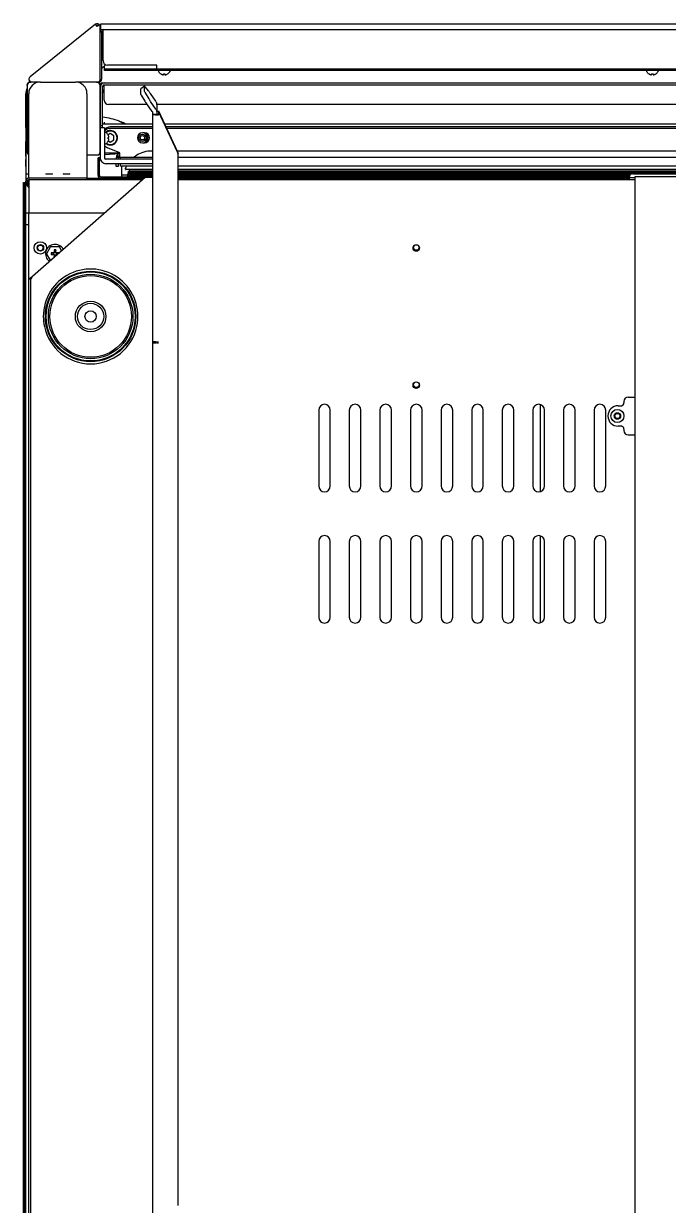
# Model space of a CAD drawing. Header units: millimetres. Extents: x 2355 to 9028, y 2010 to 7655.
# Drawn here: x 5883 to 6325, y 6825 to 7635 of the extents above; entities that cross this region are included whole.
import ezdxf

# ---------------------------------------------------------------- set-up
doc = ezdxf.new("R2010")
doc.units = ezdxf.units.MM
doc.header["$LTSCALE"] = 739.2
doc.layers.get('0').update_dxf_attribs({"linetype": 'CONTINUOUS'})
for name, color, linetype in [('ASSI', 7, 'CONTINUOUS'), ('CURVE', 7, 'CONTINUOUS'), ('GEOM', 7, 'CONTINUOUS')]:
    doc.layers.add(name, color=color, linetype=linetype)

msp = doc.modelspace()

# ---------------------------------------------------------------- linework, layer by layer
at = {"color": 7, "linetype": 'Continuous'}
for p, q in [((5938.7, 7606.54), (5938.67, 7606.54)), ((5976.92, 7600.36), (5976.92, 7600.39)), ((5978.72, 7599.84), (5978.72, 7600.39)), ((5979.72, 7600.39), (5979.72, 7599.84)), ((5981.52, 7600.39), (5981.52, 7600.36)), ((6311.92, 7600.36), (6311.92, 7600.39)), ((6313.72, 7599.84), (6313.72, 7600.39)), ((6314.72, 7600.39), (6314.72, 7599.84)), ((6316.52, 7600.39), (6316.52, 7600.36)), ((5885.22, 7592.34), (5885.22, 7593.04)), ((5885.23, 7592.34), (5885.23, 7547.34)), ((5887.02, 7594.84), (5887.72, 7594.84)), ((5894.18, 7594.84), (5887.72, 7594.84)), ((5932.67, 7594.84), (5918.26, 7594.84)), ((5932.67, 7594.84), (5933.42, 7594.84)), ((5935.19, 7546.59), (5935.19, 7592.34)), ((5935.22, 7593.04), (5935.22, 7546.64)), ((5978.29, 7599.84), (5978.31, 7599.83)), ((5980.15, 7599.84), (5980.22, 7599.84)), ((6313.29, 7599.84), (6313.31, 7599.83)), ((6315.15, 7599.84), (6315.22, 7599.84)), ((5884.31, 7563.68), (5884.31, 7586.84)), ((5937.22, 7588.84), (5937.97, 7588.84)), ((5884.29, 7563.58), (5884.29, 7554.1)), ((5884.54, 7563.34), (5885.23, 7563.34)), ((5935.22, 7567.34), (5935.47, 7567.34)), ((5935.47, 7566.04), (5935.22, 7566.04)), ((5971.22, 7566.04), (5936.97, 7566.04)), ((5948.52, 7567.87), (5948.43, 7567.92)), ((5949.49, 7567.34), (5948.52, 7567.87)), ((5949.51, 7567.32), (5949.49, 7567.34)), ((5949.52, 7567.32), (5949.51, 7567.32)), ((5949.51, 7567.32), (5949.51, 7567.32)), ((5949.51, 7567.32), (5949.51, 7567.32)), ((5949.59, 7567.47), (5949.54, 7567.38)), ((5949.81, 7567.23), (5949.54, 7567.38)), ((5949.59, 7567.47), (5949.64, 7567.44)), ((6654.95, 7566.04), (5979.5, 7566.04)), ((5884.54, 7554.34), (5885.23, 7554.34)), ((5940.67, 7558.64), (5940.7, 7558.64)), ((5940.67, 7556.84), (5941.22, 7556.84)), ((5941.22, 7555.84), (5940.67, 7555.84)), ((5940.7, 7554.04), (5940.67, 7554.04)), ((5941.23, 7555.77), (5941.22, 7555.84)), ((5941.23, 7556.91), (5941.23, 7556.93)), ((5885.22, 7546.64), (5885.22, 7547.34)), ((5926.22, 7544.84), (5933.43, 7544.84)), ((5935.22, 7546.04), (5935.12, 7546.04)), ((5948.72, 7546.04), (5938.22, 7546.04)), ((5967.97, 7547.34), (5967.9, 7547.33)), ((5971.22, 7547.34), (5967.97, 7547.34)), ((6646.15, 7547.34), (5988.3, 7547.34)), ((5884.36, 7527.56), (5884.36, 7531.69)), ((5886.04, 7531.75), (5884.86, 7531.75)), ((5925.9, 7528.84), (5886.54, 7528.84)), ((5971.22, 7534.84), (5952.97, 7534.84)), ((5953.85, 7530.05), (5954.94, 7530.67)), ((5954.75, 7529.18), (5953.85, 7530.05)), ((5971.22, 7530.05), (5953.85, 7530.05)), ((5954.04, 7531.54), (5955.13, 7532.16)), ((5954.94, 7530.67), (5954.04, 7531.54)), ((5971.22, 7531.54), (5954.04, 7531.54)), ((5954.11, 7528.82), (5954.75, 7529.18)), ((5954.23, 7533.03), (5955.32, 7533.65)), ((5955.13, 7532.16), (5954.23, 7533.03)), ((5971.22, 7533.03), (5954.23, 7533.03)), ((5965.76, 7529.18), (5954.75, 7529.18)), ((5965.05, 7528.56), (5954.83, 7528.56)), ((5971.22, 7530.67), (5954.94, 7530.67)), ((5971.22, 7532.16), (5955.13, 7532.16)), ((5955.32, 7533.65), (5955.47, 7534.84)), ((5971.22, 7533.65), (5955.32, 7533.65)), ((6645.72, 7534.84), (5988.72, 7534.84)), ((6645.72, 7533.65), (5988.72, 7533.65)), ((6645.72, 7533.03), (5988.72, 7533.03)), ((6645.72, 7532.16), (5988.72, 7532.16)), ((6299.56, 7531.54), (5988.72, 7531.54)), ((6298.62, 7530.67), (5988.72, 7530.67)), ((6298.33, 7530.05), (5988.72, 7530.05)), ((6298.22, 7529.18), (5988.72, 7529.18)), ((6298.24, 7528.56), (5988.72, 7528.56)), ((6298.22, 7529.34), (6298.24, 7528.08)), ((6298.22, 7529.34), (6302.22, 7529.34)), ((6237.22, 7373.71), (6237.22, 7313.97)), ((6237.22, 7283.71), (6237.22, 7223.97))]:
    msp.add_line(p, q, dxfattribs=at)
at = {"linetype": 'Continuous'}
for p, q in [((5937.22, 7587.84), (5937.97, 7587.84)), ((5886.22, 7525.84), (5886.22, 7505.09))]:
    msp.add_line(p, q, dxfattribs=at)
at = {"color": 7, "linetype": 'Continuous'}
for points in [[(5935.19, 7592.34), (5935.14, 7592.85), (5934.89, 7593.53), (5934.45, 7594.11), (5933.87, 7594.54), (5933.18, 7594.78), (5932.67, 7594.84)], [(5933.43, 7544.84), (5933.76, 7544.87), (5934.26, 7545.05), (5934.69, 7545.36), (5935, 7545.79), (5935.17, 7546.29), (5935.19, 7546.59)], [(5886.04, 7531.75), (5886.07, 7531.75), (5886.11, 7531.76), (5886.14, 7531.77)]]:
    msp.add_lwpolyline(points, dxfattribs=at)
for centre, radius, start, end in [((5934.61, 7609.03), 4.75, 328.46592, 331.0313), ((5934.62, 7609.02), 4.75, 331.03163, 331.99262), ((5934.62, 7609.02), 4.75, 331.99261, 332.99602), ((5979.42, 7604.46), 4.8, 210.30118, 238.62729), ((5979.41, 7604.45), 4.75, 238.46592, 241.0313), ((5979.22, 7604.15), 3.79, 262.40064, 267.45099), ((5979.22, 7604.15), 3.79, 272.54888, 277.59936), ((5979.04, 7604.45), 4.75, 298.9687, 301.53408), ((5979.02, 7604.46), 4.8, 301.37271, 329.69882), ((6314.42, 7604.46), 4.8, 210.30118, 238.62729), ((6314.41, 7604.45), 4.75, 238.46592, 241.0313), ((6314.22, 7604.15), 3.79, 262.40064, 267.45099), ((6314.22, 7604.15), 3.79, 272.54888, 277.59936), ((6314.04, 7604.45), 4.75, 298.9687, 301.53408), ((6314.02, 7604.46), 4.8, 301.37271, 329.69882), ((5887.02, 7593.04), 1.8, 90, 180), ((5887.72, 7592.34), 2.5, 89.99836, 180.00164), ((5933.42, 7593.04), 1.8, 0, 90), ((5979.41, 7604.44), 4.75, 241.03163, 241.99262), ((5979.41, 7604.44), 4.75, 241.99259, 243.31875), ((5979.4, 7604.44), 4.74, 243.3188, 244.45978), ((5979.4, 7604.43), 4.74, 244.45979, 245.42782), ((5979.4, 7604.43), 4.73, 245.4278, 246.68253), ((5979.4, 7604.42), 4.73, 246.68262, 247.45263), ((5979.39, 7604.42), 4.72, 247.45244, 248.99746), ((5979.39, 7604.41), 4.72, 248.99774, 249.4819), ((5979.39, 7604.4), 4.7, 249.48126, 251.53441), ((5979.38, 7604.38), 4.68, 251.53495, 252.62273), ((5979.38, 7604.37), 4.67, 252.62279, 253.60512), ((5979.37, 7604.34), 4.64, 253.60363, 255.68242), ((5978.48, 7601.83), 2.01, 262.72591, 264.7415), ((5978.47, 7601.8), 1.97, 265.39839, 266.78335), ((5978.47, 7601.79), 1.96, 266.78408, 267.62353), ((5978.47, 7601.78), 1.96, 267.62334, 268.84551), ((5978.47, 7601.78), 1.95, 268.84585, 270.92584), ((5978.47, 7601.78), 1.95, 270.92609, 271.9964), ((5978.47, 7601.79), 1.96, 271.9964, 273.02281), ((5978.47, 7601.8), 1.97, 273.02327, 274.28605), ((5978.47, 7601.81), 1.98, 274.28564, 275.13722), ((5978.47, 7601.83), 2.01, 275.14015, 277.27441), ((5979.22, 7604.13), 3.77, 267.45593, 272.54394), ((5979.98, 7601.83), 2.01, 262.72561, 264.85983), ((5979.97, 7601.81), 1.98, 264.86273, 265.7144), ((5979.97, 7601.8), 1.97, 265.71401, 266.97666), ((5979.97, 7601.79), 1.96, 266.97713, 268.00368), ((5979.97, 7601.78), 1.95, 268.00368, 269.07383), ((5979.97, 7601.78), 1.95, 269.07408, 271.15408), ((5979.97, 7601.78), 1.95, 271.15443, 272.37672), ((5979.97, 7601.79), 1.96, 272.37651, 273.21588), ((5979.97, 7601.8), 1.97, 273.21662, 274.60163), ((5979.97, 7601.81), 1.98, 274.60089, 275.25577), ((5979.08, 7604.34), 4.64, 284.31758, 286.39637), ((5979.07, 7604.37), 4.67, 286.39488, 287.37721), ((5979.06, 7604.38), 4.68, 287.37727, 288.46505), ((5979.06, 7604.4), 4.7, 288.46559, 290.51874), ((5979.05, 7604.41), 4.72, 290.5181, 291.00226), ((5979.05, 7604.42), 4.72, 291.00254, 292.54756), ((5979.05, 7604.42), 4.73, 292.54737, 293.31738), ((5979.04, 7604.43), 4.73, 293.31747, 294.5722), ((5979.04, 7604.43), 4.74, 294.57218, 295.54021), ((5979.04, 7604.44), 4.74, 295.54022, 296.6812), ((5979.04, 7604.44), 4.75, 296.68125, 298.00741), ((5979.04, 7604.44), 4.75, 298.00738, 298.96837), ((6314.41, 7604.44), 4.75, 241.03163, 241.99262), ((6314.41, 7604.44), 4.75, 241.99259, 243.31875), ((6314.4, 7604.44), 4.74, 243.3188, 244.45978), ((6314.4, 7604.43), 4.74, 244.45979, 245.42782), ((6314.4, 7604.43), 4.73, 245.4278, 246.68253), ((6314.4, 7604.42), 4.73, 246.68262, 247.45263), ((6314.39, 7604.42), 4.72, 247.45244, 248.99746), ((6314.39, 7604.41), 4.72, 248.99774, 249.4819), ((6314.39, 7604.4), 4.7, 249.48126, 251.53441), ((6314.38, 7604.38), 4.68, 251.53495, 252.62273), ((6314.38, 7604.37), 4.67, 252.62279, 253.60512), ((6314.37, 7604.34), 4.64, 253.60363, 255.68242), ((6313.48, 7601.83), 2.01, 262.72591, 264.7415), ((6313.47, 7601.8), 1.97, 265.39839, 266.78335), ((6313.47, 7601.79), 1.96, 266.78408, 267.62353), ((6313.47, 7601.78), 1.96, 267.62334, 268.84551), ((6313.47, 7601.78), 1.95, 268.84585, 270.92584), ((6313.47, 7601.78), 1.95, 270.92609, 271.9964), ((6313.47, 7601.79), 1.96, 271.9964, 273.02281), ((6313.47, 7601.8), 1.97, 273.02327, 274.28605), ((6313.47, 7601.81), 1.98, 274.28564, 275.13722), ((6313.47, 7601.83), 2.01, 275.14015, 277.27441), ((6314.22, 7604.13), 3.77, 267.45593, 272.54394), ((6314.98, 7601.83), 2.01, 262.72561, 264.85983), ((6314.97, 7601.81), 1.98, 264.86273, 265.7144), ((6314.97, 7601.8), 1.97, 265.71401, 266.97666), ((6314.97, 7601.79), 1.96, 266.97713, 268.00368), ((6314.97, 7601.78), 1.95, 268.00368, 269.07383), ((6314.97, 7601.78), 1.95, 269.07408, 271.15408), ((6314.97, 7601.78), 1.95, 271.15443, 272.37672), ((6314.97, 7601.79), 1.96, 272.37651, 273.21588), ((6314.97, 7601.8), 1.97, 273.21662, 274.60163), ((6314.97, 7601.81), 1.98, 274.60089, 275.25577), ((6314.08, 7604.34), 4.64, 284.31758, 286.39637), ((6314.07, 7604.37), 4.67, 286.39488, 287.37721), ((6314.06, 7604.38), 4.68, 287.37727, 288.46505), ((6314.06, 7604.4), 4.7, 288.46559, 290.51874), ((6314.05, 7604.41), 4.72, 290.5181, 291.00226), ((6314.05, 7604.42), 4.72, 291.00254, 292.54756), ((6314.05, 7604.42), 4.73, 292.54737, 293.31738), ((6314.04, 7604.43), 4.73, 293.31747, 294.5722), ((6314.04, 7604.43), 4.74, 294.57218, 295.54021), ((6314.04, 7604.44), 4.74, 295.54022, 296.6812), ((6314.04, 7604.44), 4.75, 296.68125, 298.00741), ((6314.04, 7604.44), 4.75, 298.00738, 298.96837), ((5892.22, 7586.84), 7.91, 152.53085, 180), ((5937.22, 7586.84), 2, 152.48245, 180), ((5937.22, 7586.84), 2, 90, 97.55637), ((5931.22, 7522.04), 49, 69.4315, 83.24973), ((5931.22, 7522.04), 48.9, 67.98882, 68.55479), ((5737.35, 7183.82), 438.28, 60.70349, 61.04578), ((5931.22, 7522.04), 49, 63.99846, 67.96547), ((5838.97, 7361.61), 233.69, 61.02055, 61.73319), ((5839.41, 7362.32), 232.76, 61.07406, 61.68772), ((5936.61, 7556.15), 4.75, 28.9687, 31.53408), ((5936.91, 7556.34), 3.79, 5.07778, 7.59878), ((5936.91, 7556.34), 3.79, 352.40122, 354.92222), ((5936.61, 7556.53), 4.75, 328.46592, 331.0313), ((5936.92, 7556.34), 3.78, 2.54273, 5.07721), ((5936.92, 7556.34), 3.78, 354.92279, 357.45727), ((5936.93, 7556.34), 3.77, 0.00038, 2.5421), ((5936.93, 7556.34), 3.77, 357.4579, 359.99962), ((5936.62, 7556.15), 4.75, 28.00738, 28.96837), ((5936.62, 7556.52), 4.75, 331.03163, 331.99262), ((5936.62, 7556.16), 4.75, 26.68125, 28.00741), ((5936.62, 7556.52), 4.75, 331.99259, 333.31875), ((5936.62, 7556.16), 4.74, 25.54022, 26.6812), ((5936.62, 7556.52), 4.74, 333.3188, 334.45978), ((5936.63, 7556.16), 4.74, 24.57218, 25.5402), ((5936.63, 7556.52), 4.74, 334.45979, 335.42782), ((5936.63, 7556.16), 4.73, 23.31747, 24.5722), ((5936.63, 7556.52), 4.73, 335.4278, 336.68253), ((5936.64, 7556.16), 4.73, 22.54737, 23.31738), ((5936.64, 7556.51), 4.73, 336.68262, 337.45263), ((5936.64, 7556.17), 4.72, 21.00254, 22.54756), ((5936.64, 7556.51), 4.72, 337.45244, 338.99746), ((5936.65, 7556.17), 4.72, 20.5181, 21.00226), ((5936.65, 7556.51), 4.72, 338.99774, 339.4819), ((5936.66, 7556.17), 4.7, 18.46559, 20.51874), ((5936.66, 7556.51), 4.7, 339.48126, 341.53441), ((5936.68, 7556.18), 4.68, 17.37727, 18.46505), ((5936.68, 7556.5), 4.68, 341.53495, 342.62273), ((5936.69, 7556.18), 4.67, 16.39488, 17.37721), ((5936.69, 7556.49), 4.67, 342.62279, 343.60512), ((5936.72, 7556.19), 4.64, 14.31758, 16.39637), ((5936.72, 7556.49), 4.64, 343.60363, 345.68242), ((5939.23, 7557.09), 2.01, 5.14015, 7.27441), ((5939.23, 7557.09), 2.01, 352.72591, 354.7415), ((5939.23, 7555.59), 2.01, 352.72561, 354.85983), ((5939.25, 7557.09), 1.98, 4.28564, 5.13722), ((5939.26, 7557.09), 1.97, 3.02327, 4.28605), ((5939.27, 7557.09), 1.96, 1.9964, 3.02281), ((5939.28, 7557.09), 1.95, 0.92609, 1.9964), ((5939.28, 7557.09), 1.95, 358.84585, 0.92584), ((5939.28, 7557.09), 1.96, 357.62334, 358.84551), ((5939.27, 7557.09), 1.96, 356.78408, 357.62353), ((5939.26, 7557.09), 1.97, 355.39839, 356.78335), ((5939.25, 7555.59), 1.98, 4.60089, 5.25577), ((5939.26, 7555.59), 1.97, 3.21662, 4.60163), ((5939.27, 7555.59), 1.96, 2.37651, 3.21588), ((5939.28, 7555.59), 1.95, 1.15443, 2.37672), ((5939.28, 7555.59), 1.95, 359.07408, 1.15408), ((5939.28, 7555.59), 1.95, 358.00368, 359.07383), ((5939.27, 7555.59), 1.96, 356.97713, 358.00368), ((5939.26, 7555.59), 1.97, 355.71401, 356.97666), ((5939.25, 7555.59), 1.98, 354.86273, 355.7144), ((5887.02, 7546.64), 1.8, 180, 243.60972), ((5933.42, 7546.64), 1.8, 270.27552, 360), ((5970.57, 7527.92), 19.6, 97.82014, 129.47926), ((5970.57, 7527.92), 19.6, 152.24967, 157.13222), ((5889.51, 7524.24), 8.25, 113.50225, 114.12195), ((5952.97, 7535.34), 0.5, 157.13222, 270), ((6298.49, 7528.09), 0.25, 181, 270)]:
    msp.add_arc(centre, radius, start, end, dxfattribs=at)
at = {"linetype": 'Continuous'}
msp.add_arc((5937.22, 7586.84), 1, 90, 104.87296, dxfattribs=at)
at = {"color": 7, "linetype": 'Continuous'}
for points, knots in [([(5884.29, 7563.58), (5884.29, 7563.57), (5884.29, 7563.53), (5884.3, 7563.5), (5884.3, 7563.49)], [0, 0, 0, 0, 0.472886, 1, 1, 1, 1]), ([(5884.3, 7563.49), (5884.31, 7563.45), (5884.36, 7563.35), (5884.47, 7563.36), (5884.51, 7563.37)], [0, 0, 0, 0, 0.46628, 1, 1, 1, 1]), ([(5884.36, 7531.69), (5884.36, 7531.72), (5884.55, 7531.74), (5884.66, 7531.74), (5884.76, 7531.73)], [0, 0, 0, 0, 0.268222, 1, 1, 1, 1])]:
    msp.add_open_spline(points, degree=3, knots=knots, dxfattribs=at)
for points in [[(5884.54, 7554.34), (5884.44, 7554.34), (5884.27, 7554.19), (5884.34, 7554.13)], [(5886.21, 7545.35), (5885.62, 7545.8), (5885.23, 7546.6), (5885.23, 7547.34)]]:
    msp.add_open_spline(points, degree=3, dxfattribs=at)
at = {"layer": 'ASSI', "color": 7, "linetype": 'Continuous'}
for p, q in [((5936.82, 7612.84), (5936.62, 7612.84)), ((5936.82, 7604.84), (5936.62, 7604.84)), ((5975.22, 7602.44), (5975.22, 7602.24)), ((5983.22, 7602.44), (5983.22, 7602.24)), ((6310.22, 7602.44), (6310.22, 7602.24)), ((6318.22, 7602.44), (6318.22, 7602.24)), ((5938.82, 7560.34), (5938.62, 7560.34)), ((5938.82, 7552.34), (5938.62, 7552.34)), ((6302.22, 7529.84), (6302.22, 6775.84))]:
    msp.add_line(p, q, dxfattribs=at)
for centre, radius in [((5894.22, 7481.09), 4.25), ((5928.72, 7434.09), 31.04), ((5928.72, 7434.09), 30.54), ((5928.72, 7434.09), 10.5), ((5928.72, 7434.09), 9), ((5928.72, 7434.09), 3.9), ((6290.22, 7365.84), 2.25)]:
    msp.add_circle(centre, radius, dxfattribs=at)
at = {"layer": 'ASSI', "linetype": 'Continuous'}
for centre, radius in [((5894.22, 7481.09), 2.25), ((5894.22, 7481.09), 1.9), ((6152.22, 7481.04), 2.25), ((6152.22, 7481.34), 1.9), ((6152.22, 7387.04), 2.25), ((6152.22, 7387.34), 1.9), ((6290.22, 7365.84), 1.75)]:
    msp.add_circle(centre, radius, dxfattribs=at)
at = {"layer": 'ASSI', "color": 7, "linetype": 'Continuous'}
for centre, radius, start, end in [((5936.62, 7612.44), 0.4, 90, 180), ((5936.82, 7612.44), 0.4, 59.69882, 90), ((5934.6, 7608.64), 4.8, 56.77524, 59.69882), ((5936.62, 7605.24), 0.4, 180, 270), ((5936.82, 7605.24), 0.4, 270, 300.30118), ((5934.6, 7609.04), 4.8, 300.30118, 328.54207), ((5975.62, 7602.44), 0.4, 90, 180), ((5975.62, 7602.24), 0.4, 180, 210.30118), ((5979.42, 7604.46), 4.8, 210.30118, 238.62729), ((5979.02, 7604.46), 4.8, 301.37271, 329.69882), ((5982.82, 7602.44), 0.4, 0, 90), ((5982.82, 7602.24), 0.4, 329.69882, 360), ((6310.62, 7602.44), 0.4, 90, 180), ((6310.62, 7602.24), 0.4, 180, 210.30118), ((6314.42, 7604.46), 4.8, 210.30118, 238.62729), ((6314.02, 7604.46), 4.8, 301.37271, 329.69882), ((6317.82, 7602.44), 0.4, 0, 90), ((6317.82, 7602.24), 0.4, 329.69882, 360), ((5938.62, 7559.94), 0.4, 90, 180), ((5938.82, 7559.94), 0.4, 59.69882, 90), ((5936.6, 7556.14), 4.8, 31.45793, 59.69882), ((5938.62, 7552.74), 0.4, 180, 270), ((5938.82, 7552.74), 0.4, 270, 300.30118), ((5936.6, 7556.54), 4.8, 300.30118, 328.54207), ((5928.72, 7434.09), 32.5, 347.67579, 180), ((5928.72, 7434.09), 32.5, 180, 192.32421)]:
    msp.add_arc(centre, radius, start, end, dxfattribs=at)
at = {"layer": 'ASSI', "linetype": 'Continuous'}
for centre, radius, start, end in [((5904.22, 7477.09), 6.75, 150.87744, 165.50033), ((5928.72, 7434.09), 32.5, 192.32421, 347.67579)]:
    msp.add_arc(centre, radius, start, end, dxfattribs=at)
at = {"layer": 'CURVE', "color": 40, "linetype": 'Continuous'}
for p, q in [((5948.72, 7544.04), (5946.22, 7544.04)), ((5948.72, 7543.04), (5946.72, 7543.04))]:
    msp.add_line(p, q, dxfattribs=at)
at = {"layer": 'GEOM', "linetype": 'Continuous'}
for p, q in [((5931.97, 7634.42), (5887.15, 7598.4)), ((5933.22, 7632.87), (5931.97, 7634.42)), ((5934.53, 7633.91), (5933.22, 7632.87)), ((5935.2, 7595.84), (5935.2, 7633.14)), ((5937.22, 7609.49), (5937.22, 7630.69)), ((5938.22, 7603.84), (5938.22, 7605.91)), ((5938.22, 7603.84), (6690.22, 7603.84)), ((5974.22, 7606.49), (5940.22, 7606.49)), ((5974.22, 7603.84), (5974.22, 7606.49)), ((5933.42, 7594.84), (5934.2, 7594.84)), ((5937.97, 7594.34), (6690.47, 7594.34)), ((5935.47, 7563.34), (5935.47, 7591.84)), ((5963.16, 7590.16), (5963.17, 7590.19)), ((5963.16, 7586.7), (5963.16, 7590.16)), ((5966.1, 7581.69), (5963.66, 7585.71)), ((5971.04, 7574.58), (5967.31, 7579.85)), ((5971.2, 7574.21), (5971.22, 7574.01)), ((5971.22, 7574.01), (5971.22, 6656.52)), ((5975.22, 7574.72), (5975.22, 7572.25)), ((5988.44, 7546.63), (5975.22, 7574.72)), ((5971.22, 7564.04), (5942.12, 7564.04)), ((5971.22, 7563.04), (5942.12, 7563.04)), ((5965.72, 7559.96), (5964.22, 7559.96)), ((6654, 7564.04), (5980.44, 7564.04)), ((6653.53, 7563.04), (5980.91, 7563.04)), ((5964.22, 7553.21), (5965.72, 7553.21)), ((5935.22, 7546.59), (5935.22, 7542.84)), ((5948.72, 7546.34), (5940.24, 7549.77)), ((5948.72, 7543.04), (5948.72, 7546.34)), ((5988.72, 6824.59), (5988.72, 7545.38)), ((5933.82, 7530.84), (5933.82, 7542.84)), ((5971.22, 7538.84), (5939.22, 7538.84)), ((5947.72, 7543.04), (5947.72, 7541.84)), ((5947.72, 7538.84), (5947.72, 7536.84)), ((5948.72, 7543.04), (5949.22, 7543.04)), ((5886.22, 7528.84), (5886.54, 7528.84)), ((5886.22, 7527.84), (5886.22, 7525.84)), ((5964.22, 7527.84), (5886.22, 7527.84)), ((5888.72, 7461.78), (5966.22, 7529.59)), ((5925.9, 7528.84), (5953.82, 7528.84)), ((5966.22, 7529.59), (5971.22, 7529.59)), ((6302.22, 7527.84), (5988.72, 7527.84)), ((5882.72, 6651.97), (5882.72, 7525.84)), ((5882.72, 7525.84), (5883.24, 7525.84)), ((5883.4, 6652.82), (5883.4, 7522.84)), ((5884.22, 6653.85), (5884.22, 7526.84)), ((5888.72, 7461.78), (5887.72, 7459.59)), ((5887.72, 6658.23), (5887.72, 7459.59)), ((5973.22, 7416.84), (5973.22, 7416.03)), ((5974.22, 7416.73), (5974.22, 7416.03)), ((5974.22, 7416.73), (5975.22, 7416.73)), ((5974.22, 7416.03), (5975.22, 7416.03)), ((5974.22, 7416.03), (5974.35, 7416.03)), ((6085.22, 7369.84), (6085.22, 7317.84)), ((6093.22, 7317.84), (6093.22, 7369.84)), ((6106.22, 7369.84), (6106.22, 7317.84)), ((6114.22, 7317.84), (6114.22, 7369.84)), ((6127.22, 7369.84), (6127.22, 7317.84)), ((6135.22, 7317.84), (6135.22, 7369.84)), ((6148.22, 7369.84), (6148.22, 7317.84)), ((6156.22, 7317.84), (6156.22, 7369.84)), ((6169.22, 7369.84), (6169.22, 7317.84)), ((6177.22, 7317.84), (6177.22, 7369.84)), ((6190.22, 7369.84), (6190.22, 7317.84)), ((6198.22, 7317.84), (6198.22, 7369.84)), ((6211.22, 7369.84), (6211.22, 7317.84)), ((6219.22, 7317.84), (6219.22, 7369.84)), ((6232.22, 7369.84), (6232.22, 7317.84)), ((6240.22, 7317.84), (6240.22, 7369.84)), ((6253.22, 7369.84), (6253.22, 7317.84)), ((6261.22, 7317.84), (6261.22, 7369.84)), ((6274.22, 7369.84), (6274.22, 7317.84)), ((6282.22, 7317.84), (6282.22, 7369.84)), ((6085.22, 7279.84), (6085.22, 7227.84)), ((6093.22, 7227.84), (6093.22, 7279.84)), ((6106.22, 7279.84), (6106.22, 7227.84)), ((6114.22, 7227.84), (6114.22, 7279.84)), ((6127.22, 7279.84), (6127.22, 7227.84)), ((6135.22, 7227.84), (6135.22, 7279.84)), ((6148.22, 7279.84), (6148.22, 7227.84)), ((6156.22, 7227.84), (6156.22, 7279.84)), ((6169.22, 7279.84), (6169.22, 7227.84)), ((6177.22, 7227.84), (6177.22, 7279.84)), ((6190.22, 7279.84), (6190.22, 7227.84)), ((6198.22, 7227.84), (6198.22, 7279.84)), ((6211.22, 7279.84), (6211.22, 7227.84)), ((6219.22, 7227.84), (6219.22, 7279.84)), ((6232.22, 7279.84), (6232.22, 7227.84)), ((6240.22, 7227.84), (6240.22, 7279.84)), ((6253.22, 7279.84), (6253.22, 7227.84)), ((6261.22, 7227.84), (6261.22, 7279.84)), ((6274.22, 7279.84), (6274.22, 7227.84)), ((6282.22, 7227.84), (6282.22, 7279.84))]:
    msp.add_line(p, q, dxfattribs=at)
at = {"layer": 'GEOM', "color": 7, "linetype": 'Continuous'}
for p, q in [((5935.72, 7630.84), (5935.72, 7634.84)), ((5935.72, 7634.84), (6692.72, 7634.84)), ((5935.22, 7631.84), (5935.72, 7631.84)), ((5935.72, 7630.84), (6692.72, 7630.84)), ((5936.22, 7628.84), (5936.22, 7596.84)), ((5937.07, 7626.34), (5936.81, 7629.74)), ((5937.22, 7626.34), (5937.07, 7626.34)), ((5937.22, 7630.84), (5937.22, 7630.69)), ((5937.22, 7616.84), (5936.22, 7616.84)), ((5938.22, 7602.84), (5938.22, 7603.84)), ((6690.22, 7602.84), (5938.22, 7602.84)), ((5894.22, 7594.84), (5918.22, 7594.84)), ((5935.72, 7592.89), (5935.72, 7593.34)), ((5936.72, 7594.34), (5937.97, 7594.34)), ((5937.97, 7582.34), (5937.97, 7592.84)), ((5937.97, 7592.84), (6690.47, 7592.84)), ((5884.22, 7586.84), (5884.22, 7526.84)), ((5886.22, 7528.84), (5886.22, 7586.84)), ((5926.22, 7586.84), (5926.22, 7528.84)), ((5936.97, 7563.34), (5936.97, 7591.84)), ((5937.97, 7589.34), (5936.97, 7589.34)), ((5965.63, 7591.89), (5963.17, 7590.19)), ((5965.63, 7591.89), (5965.62, 7591.86)), ((5965.62, 7588.41), (5965.62, 7591.86)), ((5968.56, 7588.56), (5966.12, 7591.44)), ((5966.12, 7587.41), (5968.56, 7583.4)), ((5973.5, 7581.68), (5969.77, 7586.96)), ((5967.68, 7579.34), (5940.97, 7579.34)), ((5973.5, 7576.29), (5969.77, 7581.56)), ((5974.22, 7579.41), (5974.22, 7572.78)), ((6660.22, 7579.34), (5974.22, 7579.34)), ((5971.22, 7572.78), (5974.22, 7572.78)), ((5975.22, 7574.72), (5975.22, 7575.13)), ((5975.22, 7575.13), (5988.44, 7547.04)), ((5884.47, 7554.99), (5884.47, 7562.69)), ((5884.92, 7563.14), (5885.23, 7563.14)), ((5938.22, 7563.34), (5935.22, 7563.34)), ((5936.97, 7564.84), (5935.47, 7564.84)), ((5938.22, 7566.04), (5938.22, 7567.35)), ((5938.22, 7563.34), (5938.22, 7542.84)), ((5884.31, 7544.02), (5884.31, 7554)), ((5884.92, 7554.54), (5885.23, 7554.54)), ((5942.22, 7559.48), (5940.69, 7558.59)), ((5940.9, 7554.47), (5942.22, 7553.7)), ((5944.72, 7558.03), (5942.22, 7559.48)), ((5942.22, 7553.7), (5944.72, 7555.15)), ((5944.72, 7555.15), (5944.72, 7558.03)), ((5938.22, 7545.2), (5948.68, 7545.74)), ((5884.36, 7531.69), (5884.33, 7541.64)), ((5934.82, 7542.84), (5933.82, 7542.84)), ((5934.82, 7530.84), (5934.82, 7542.84)), ((5971.22, 7541.84), (5939.22, 7541.84)), ((5946.22, 7543.04), (5946.22, 7541.84)), ((5946.22, 7536.84), (5946.22, 7538.84)), ((5947.72, 7536.84), (5946.22, 7536.84)), ((5949.22, 7541.84), (5949.22, 7543.04)), ((5971.22, 7543.04), (5949.22, 7543.04)), ((5949.22, 7537.04), (5949.22, 7538.84)), ((5971.22, 7537.04), (5949.22, 7537.04)), ((5950.22, 7529.84), (5950.22, 7537.04)), ((6645.72, 7543.04), (5988.72, 7543.04)), ((6645.72, 7537.04), (5988.72, 7537.04)), ((5885.72, 7525.84), (5885.72, 7527.7)), ((5885.99, 7526.84), (5885.99, 7527.81)), ((5935.82, 7529.84), (5953.82, 7529.84)), ((5950.22, 7531.09), (5954.51, 7531.09)), ((5953.82, 7529.84), (5953.82, 7527.84)), ((6298.22, 7529.38), (6298.22, 7529.34)), ((6300.72, 7531.84), (6333.72, 7531.84)), ((6302.22, 7529.84), (6302.22, 7499.84)), ((6332.22, 7529.84), (6302.22, 7529.84)), ((5883.24, 7525.84), (5885.22, 7525.84)), ((5885.22, 7526.84), (5885.22, 7525.84)), ((5885.72, 7525.84), (5885.52, 7525.84)), ((5885.99, 7526.84), (5885.72, 7526.84)), ((5884.22, 7505.09), (5938.22, 7505.09)), ((5886.22, 6656.52), (5886.22, 7505.09)), ((5884.22, 7497.19), (5886.22, 7497.19)), ((5898.59, 7477.34), (5901.19, 7481.84)), ((5901.62, 7482.09), (5906.82, 7482.09)), ((5903.6, 7479.74), (5903.6, 7478.04)), ((5903.6, 7479.74), (5903.88, 7478.35)), ((5904.85, 7479.74), (5903.6, 7479.74)), ((5904.85, 7479.74), (5904.56, 7478.35)), ((5904.85, 7478.04), (5904.85, 7479.74)), ((5908.73, 7479.28), (5907.25, 7481.84)), ((5901.06, 7472.57), (5898.59, 7476.84)), ((5901.57, 7477.71), (5901.57, 7476.46)), ((5901.57, 7477.71), (5902.96, 7477.43)), ((5903.27, 7477.71), (5901.57, 7477.71)), ((5901.57, 7476.46), (5902.96, 7476.75)), ((5901.57, 7476.46), (5903.27, 7476.46)), ((5902.96, 7477.43), (5902.96, 7476.75)), ((5903.35, 7477.43), (5902.96, 7477.43)), ((5902.96, 7476.75), (5903.35, 7476.75)), ((5903.48, 7477.83), (5903.27, 7477.71)), ((5903.35, 7477.43), (5903.27, 7477.71)), ((5903.35, 7476.75), (5903.27, 7476.46)), ((5903.27, 7476.46), (5903.48, 7476.35)), ((5903.35, 7477.43), (5903.69, 7477.62)), ((5903.69, 7476.55), (5903.35, 7476.75)), ((5903.6, 7478.04), (5903.48, 7477.83)), ((5903.69, 7477.62), (5903.48, 7477.83)), ((5903.69, 7476.55), (5903.48, 7476.35)), ((5903.48, 7476.35), (5903.6, 7476.14)), ((5903.88, 7477.96), (5903.6, 7478.04)), ((5903.88, 7476.22), (5903.6, 7476.14)), ((5903.6, 7476.14), (5903.6, 7474.79)), ((5903.69, 7477.62), (5903.88, 7477.96)), ((5903.88, 7476.22), (5903.69, 7476.55)), ((5903.69, 7474.87), (5903.88, 7475.83)), ((5903.88, 7478.35), (5903.88, 7477.96)), ((5904.56, 7478.35), (5903.88, 7478.35)), ((5903.88, 7476.22), (5903.88, 7475.83)), ((5903.88, 7475.83), (5904.56, 7475.83)), ((5904.56, 7477.96), (5904.56, 7478.35)), ((5904.56, 7477.96), (5904.85, 7478.04)), ((5904.56, 7477.96), (5904.76, 7477.62)), ((5904.76, 7476.55), (5904.56, 7476.22)), ((5904.56, 7475.83), (5904.56, 7476.22)), ((5904.56, 7476.22), (5904.85, 7476.14)), ((5904.76, 7477.62), (5904.97, 7477.83)), ((5904.76, 7477.62), (5905.1, 7477.43)), ((5905.1, 7476.75), (5904.76, 7476.55)), ((5904.76, 7476.55), (5904.97, 7476.35)), ((5904.97, 7477.83), (5904.85, 7478.04)), ((5904.85, 7476.14), (5904.97, 7476.35)), ((5904.85, 7475.89), (5904.85, 7476.14)), ((5905.17, 7477.71), (5904.97, 7477.83)), ((5904.97, 7476.35), (5905.17, 7476.46)), ((5905.1, 7477.43), (5905.17, 7477.71)), ((5905.48, 7477.43), (5905.1, 7477.43)), ((5905.1, 7476.75), (5905.17, 7476.46)), ((5905.1, 7476.75), (5905.48, 7476.75)), ((5906.87, 7477.71), (5905.17, 7477.71)), ((5905.17, 7476.46), (5905.51, 7476.46)), ((5906.87, 7477.71), (5905.48, 7477.43)), ((5905.48, 7476.75), (5905.48, 7477.43)), ((5905.77, 7476.69), (5905.48, 7476.75)), ((5886.22, 7459.59), (5887.05, 7460.32)), ((5887.72, 7459.59), (5886.22, 7459.59)), ((5887.05, 7460.32), (5887.71, 7460.89)), ((5887.71, 7460.89), (5888.72, 7461.78)), ((5974.22, 7416.74), (5974.22, 7416.73)), ((6294.72, 7375.85), (6294.72, 7374.84)), ((6297.73, 7378.84), (6302.22, 7378.84)), ((6290.72, 7372.84), (6293.34, 7372.84)), ((6293.34, 7358.84), (6290.72, 7358.84)), ((6294.72, 7356.84), (6294.72, 7355.83)), ((6297.73, 7352.84), (6302.22, 7352.84))]:
    msp.add_line(p, q, dxfattribs=at)
at = {"layer": 'GEOM', "linetype": 'Continuous'}
msp.add_lwpolyline([(5971.04, 7574.58), (5971.14, 7574.4), (5971.2, 7574.21)], dxfattribs=at)
at = {"layer": 'GEOM', "color": 7, "linetype": 'Continuous'}
for centre, radius in [((5964.22, 7556.59), 2.5), ((5964.22, 7556.59), 1.5), ((5928.72, 7434.09), 29), ((5928.72, 7434.09), 28), ((6290.22, 7365.84), 4.5)]:
    msp.add_circle(centre, radius, dxfattribs=at)
at = {"layer": 'GEOM', "linetype": 'Continuous'}
for centre, radius, start, end in [((5933.22, 7632.87), 2, 31.76132, 128.79265), ((5934.71, 7633.68), 0.3, 28.6284, 128.79265), ((5933.22, 7632.87), 2, 7.75263, 28.6284), ((5937.22, 7628.84), 2, 90, 180), ((5940.22, 7609.49), 3, 180, 270), ((5888.69, 7596.63), 2.36, 145.13065, 148.94754), ((5888.05, 7596.34), 1.5, 212.24007, 270), ((5934.2, 7595.84), 1, 270, 360), ((5937.97, 7591.84), 2.5, 90, 180), ((5975.22, 7601.34), 29.09, 267.97256, 270.00421), ((5942.12, 7558.04), 5, 90, 142.76792), ((5942.12, 7559.04), 5, 90, 142.52316), ((5964.22, 7556.59), 3.38, 90, 270), ((5965.72, 7556.59), 3.38, 270, 90), ((5942.12, 7554.41), 5, 217.43605, 247.94357), ((5948.72, 7543.04), 1, 101.79713, 180), ((5985.79, 7545.39), 2.93, 16.68554, 25.15245), ((5939.22, 7542.84), 4, 180, 270), ((5886.22, 7526.84), 2, 90, 180), ((5885.67, 7527.02), 0.898, 54.34271, 56.13311), ((5885.57, 7526.87), 1.08, 52.8007, 54.34508), ((5935.82, 7530.84), 2, 180, 270), ((5953.82, 7526.84), 2, 30.03076, 90), ((5974.4, 7093.94), 322.09, 90.03285, 90.15954), ((5974.35, 7426.78), 10.04, 269.22448, 269.99673), ((5974.37, 7425.48), 8.74, 269.92048, 274.47412), ((5974.37, 7183.98), 232.05, 89.8317, 90.00308), ((6089.22, 7369.84), 4, 0, 180), ((6110.22, 7369.84), 4, 0, 180), ((6131.22, 7369.84), 4, 0, 180), ((6152.22, 7369.84), 4, 0, 180), ((6173.22, 7369.84), 4, 0, 180), ((6194.22, 7369.84), 4, 0, 180), ((6215.22, 7369.84), 4, 0, 180), ((6236.22, 7369.84), 4, 0, 180), ((6257.22, 7369.84), 4, 0, 180), ((6278.22, 7369.84), 4, 0, 180), ((6089.22, 7317.84), 4, 180, 360), ((6110.22, 7317.84), 4, 180, 360), ((6131.22, 7317.84), 4, 180, 360), ((6152.22, 7317.84), 4, 180, 360), ((6173.22, 7317.84), 4, 180, 360), ((6194.22, 7317.84), 4, 180, 360), ((6215.22, 7317.84), 4, 180, 360), ((6236.22, 7317.84), 4, 180, 360), ((6257.22, 7317.84), 4, 180, 360), ((6278.22, 7317.84), 4, 180, 360), ((6089.22, 7279.84), 4, 0, 180), ((6110.22, 7279.84), 4, 0, 180), ((6131.22, 7279.84), 4, 0, 180), ((6152.22, 7279.84), 4, 0, 180), ((6173.22, 7279.84), 4, 0, 180), ((6194.22, 7279.84), 4, 0, 180), ((6215.22, 7279.84), 4, 0, 180), ((6236.22, 7279.84), 4, 0, 180), ((6257.22, 7279.84), 4, 0, 180), ((6278.22, 7279.84), 4, 0, 180), ((6089.22, 7227.84), 4, 180, 360), ((6110.22, 7227.84), 4, 180, 360), ((6131.22, 7227.84), 4, 180, 360), ((6152.22, 7227.84), 4, 180, 360), ((6173.22, 7227.84), 4, 180, 360), ((6194.22, 7227.84), 4, 180, 360), ((6215.22, 7227.84), 4, 180, 360), ((6236.22, 7227.84), 4, 180, 360), ((6257.22, 7227.84), 4, 180, 360), ((6278.22, 7227.84), 4, 180, 360)]:
    msp.add_arc(centre, radius, start, end, dxfattribs=at)
at = {"layer": 'GEOM', "color": 7, "linetype": 'Continuous'}
for centre, radius, start, end in [((5933.22, 7632.87), 1, 38.79265, 128.79265), ((5937.22, 7628.84), 1, 90, 180), ((5894.22, 7586.84), 8, 90, 180), ((5918.22, 7586.84), 8, 0, 90), ((5934.22, 7596.84), 2, 270, 360), ((5936.72, 7593.34), 1, 90, 180), ((5937.97, 7591.84), 1, 90, 180), ((5892.22, 7586.84), 8, 151.42576, 180), ((5940.97, 7582.34), 3, 180, 270), ((5942.22, 7556.59), 4.95, 233.8933, 131.18885), ((5942.22, 7556.59), 4.65, 235.10367, 130.17695), ((5964.22, 7556.59), 3.5, 284.7221, 75.2851), ((5964.22, 7556.59), 3.9, 308.57143, 51.42857), ((5948.72, 7543.04), 2.5, 92.42213, 180), ((5939.22, 7542.84), 1, 180, 270), ((5886.22, 7526.84), 1, 90, 180), ((5935.82, 7530.84), 1, 180, 270), ((6300.72, 7529.34), 2.5, 90, 179), ((5885.72, 7525.47), 1.4, 69.21161, 69.94487), ((5904.22, 7477.09), 6.45, 29.34515, 233.00894), ((5901.62, 7481.59), 0.5, 90, 150), ((5906.82, 7481.59), 0.5, 30, 90), ((5899.03, 7477.09), 0.5, 150, 210), ((6290.72, 7365.84), 7, 90, 270)]:
    msp.add_arc(centre, radius, start, end, dxfattribs=at)
for centre, major_axis, ratio, start_param, end_param in [((5884.92, 7562.69), (0, 0.45), 0.999848, 0, 1.570796), ((5884.92, 7554.99), (0, 0.45), 0.999848, 1.570796, 3.141593), ((6292.71, 7374.84), (2.01, 0), 0.993605, 4.712389, 6.283185), ((6297.74, 7375.84), (2.89, -0.89), 0.993, 1.872734, 3.439565), ((6292.71, 7356.84), (-2.01, 0), 0.993605, 9.424778, 10.995574), ((6297.74, 7355.84), (2.89, 0.89), 0.993, 2.843621, 4.410451)]:
    msp.add_ellipse(centre, major_axis=major_axis, ratio=ratio, start_param=start_param, end_param=end_param, dxfattribs=at)
for centre in [(5900.22, 7531.77), (5912.22, 7531.77)]:
    msp.add_ellipse(centre, major_axis=(2.25, 0), ratio=0.017455, dxfattribs=at)
at = {"layer": 'GEOM', "linetype": 'Continuous'}
for points, knots in [([(5886.36, 7597.13), (5886.24, 7596.75), (5886.41, 7596.14), (5886.7, 7595.67), (5886.78, 7595.54)], [0, 0, 0, 0, 0.723655, 1, 1, 1, 1]), ([(5963.66, 7585.71), (5963.59, 7585.82), (5963.45, 7586.07), (5963.34, 7586.26), (5963.16, 7586.58), (5963.3, 7586.48), (5963.33, 7586.44)], [0, 0, 0, 0, 0.391545, 0.717089, 0.876104, 1, 1, 1, 1]), ([(5967.31, 7579.85), (5967.01, 7580.28), (5966.65, 7580.79), (5966.33, 7581.33), (5966.29, 7581.43)], [0, 0, 0, 0, 0.831901, 1, 1, 1, 1]), ([(5971.22, 7572.78), (5971.22, 7572.49), (5972.75, 7572.45), (5973.47, 7572.29), (5974.19, 7572.27)], [0, 0, 0, 0, 0.292813, 1, 1, 1, 1]), ([(5988.72, 7545.38), (5988.72, 7545.52), (5988.7, 7545.81), (5988.64, 7546.09), (5988.6, 7546.23)], [0, 0, 0, 0, 0.498567, 1, 1, 1, 1]), ([(5883.4, 7522.84), (5883.4, 7523.22), (5883.4, 7523.78), (5883.38, 7524.48), (5883.36, 7524.94), (5883.33, 7525.3), (5883.31, 7525.59), (5883.28, 7525.73), (5883.27, 7525.84), (5883.24, 7525.84)], [0, 0, 0, 0, 0.381063, 0.553275, 0.704301, 0.828382, 0.920835, 0.978334, 1, 1, 1, 1]), ([(5885.22, 7523.71), (5885.07, 7523.88), (5884.58, 7524.49), (5884.22, 7525.27), (5884.22, 7525.84)], [0, 0, 0, 0, 0.283801, 1, 1, 1, 1]), ([(5886.22, 7522.64), (5886.13, 7522.73), (5885.79, 7523.08), (5885.46, 7523.43), (5885.22, 7523.71)], [0, 0, 0, 0, 0.255225, 1, 1, 1, 1]), ([(5971.22, 7417.26), (5971.22, 7417.1), (5971.98, 7416.96), (5972.39, 7416.88), (5972.78, 7416.84)], [0, 0, 0, 0, 0.289553, 1, 1, 1, 1]), ([(5971.22, 7416.01), (5971.22, 7416.15), (5972.07, 7415.84), (5972.4, 7416.02), (5972.78, 7416.03)], [0, 0, 0, 0, 0.263523, 1, 1, 1, 1]), ([(5972.78, 7416.84), (5972.9, 7416.83), (5973.14, 7416.8), (5973.38, 7416.78), (5973.51, 7416.77)], [0, 0, 0, 0, 0.483287, 1, 1, 1, 1]), ([(5972.78, 7416.03), (5972.9, 7416.03), (5973.14, 7416.03), (5973.38, 7416.03), (5973.51, 7416.03)], [0, 0, 0, 0, 0.48293, 1, 1, 1, 1]), ([(5973.51, 7416.77), (5973.62, 7416.76), (5973.86, 7416.75), (5974.1, 7416.74), (5974.22, 7416.74)], [0, 0, 0, 0, 0.48988, 1, 1, 1, 1])]:
    msp.add_open_spline(points, degree=3, knots=knots, dxfattribs=at)
for points in [[(5886.67, 7597.85), (5886.54, 7597.62), (5886.44, 7597.38), (5886.36, 7597.13)], [(5887.15, 7598.4), (5887, 7598.28), (5886.87, 7598.13), (5886.76, 7597.98)], [(5886.06, 7527.83), (5886.1, 7527.81), (5886.14, 7527.79), (5886.17, 7527.77)]]:
    msp.add_open_spline(points, degree=3, dxfattribs=at)
at = {"layer": 'GEOM', "color": 7, "linetype": 'Continuous'}
for points, knots in [([(5965.62, 7588.41), (5965.62, 7588.38), (5965.7, 7588), (5965.96, 7587.69), (5966.16, 7587.4)], [0, 0, 0, 0, 0.081982, 1, 1, 1, 1]), ([(5966.12, 7591.44), (5966.01, 7591.57), (5965.94, 7591.99), (5965.71, 7591.8), (5965.72, 7591.77)], [0, 0, 0, 0, 0.87403, 1, 1, 1, 1]), ([(5969.77, 7586.96), (5969.57, 7587.25), (5969.21, 7587.63), (5968.94, 7588.22), (5968.75, 7588.28)], [0, 0, 0, 0, 0.636758, 1, 1, 1, 1]), ([(5974.22, 7572.78), (5974.22, 7572.67), (5974.76, 7572.73), (5975, 7572.65), (5975.22, 7572.65)], [0, 0, 0, 0, 0.331134, 1, 1, 1, 1]), ([(5886.22, 7524.84), (5886.09, 7525), (5885.63, 7525.58), (5885.22, 7526.3), (5885.22, 7526.84)], [0, 0, 0, 0, 0.279629, 1, 1, 1, 1]), ([(5886.22, 7522.64), (5885.96, 7523.16), (5885.46, 7524.17), (5885.22, 7525.3), (5885.22, 7525.84)], [0, 0, 0, 0, 0.518166, 1, 1, 1, 1])]:
    msp.add_open_spline(points, degree=3, knots=knots, dxfattribs=at)
for points in [[(5968.56, 7583.4), (5968.9, 7582.83), (5969.25, 7582.27), (5969.66, 7581.75)], [(5974.22, 7579.41), (5974.22, 7580.14), (5974.03, 7581.1), (5973.37, 7581.41)], [(5973.5, 7576.29), (5973.92, 7575.69), (5974.32, 7574.79), (5973.96, 7574.16)], [(5884.92, 7563.11), (5884.71, 7563.11), (5884.47, 7562.87), (5884.47, 7562.66)], [(5884.92, 7554.57), (5884.71, 7554.57), (5884.47, 7554.81), (5884.47, 7555.02)], [(5988.44, 7547.04), (5988.62, 7546.65), (5988.72, 7546.21), (5988.72, 7545.78)], [(5886.2, 7526.79), (5886.14, 7526.82), (5886.06, 7526.84), (5885.99, 7526.84)]]:
    msp.add_open_spline(points, degree=3, dxfattribs=at)

doc.saveas('drawing.dxf')
